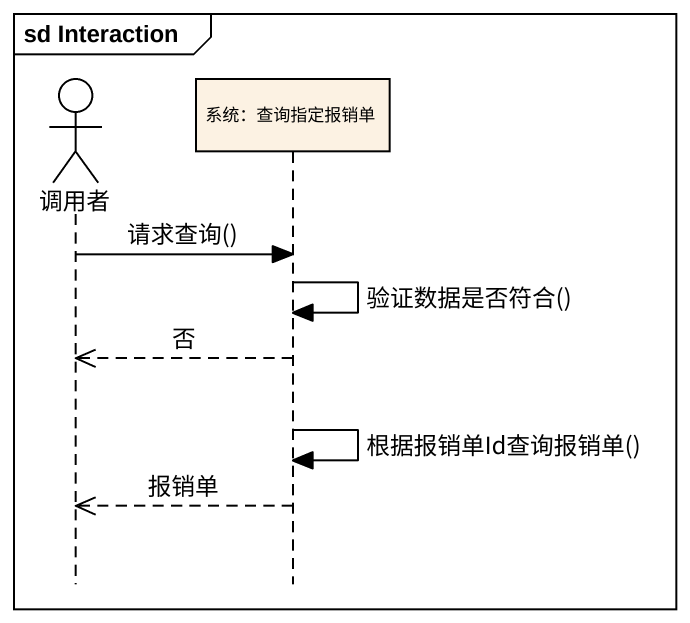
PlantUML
@startuml
mainframe sd Interaction
hide footbox
actor 调用者
participant "系统：查询指定报销单" as 系统_查询指定报销单

调用者 -> 系统_查询指定报销单 : 请求查询()
系统_查询指定报销单 -> 系统_查询指定报销单 : 验证数据是否符合()
系统_查询指定报销单 -->> 调用者 : 否
系统_查询指定报销单 -> 系统_查询指定报销单 : 根据报销单Id查询报销单()
系统_查询指定报销单 -->> 调用者 : 报销单
@enduml
